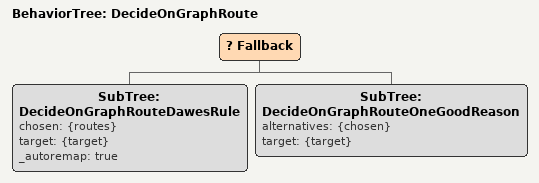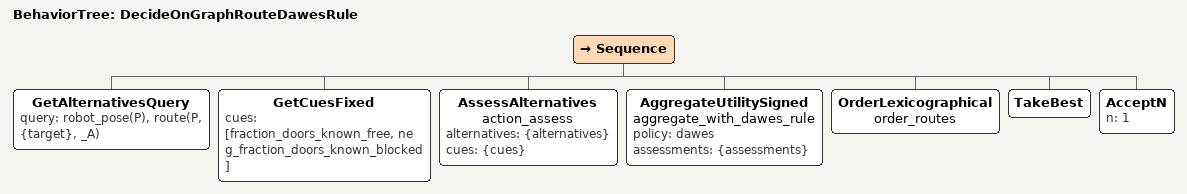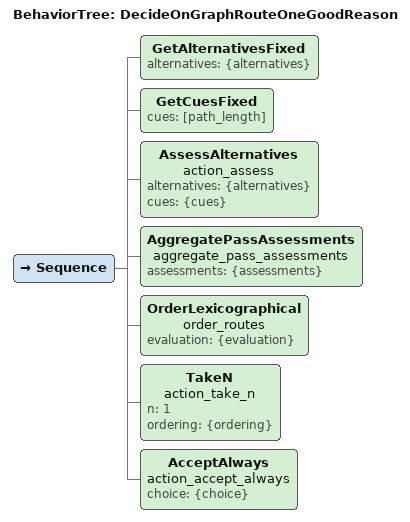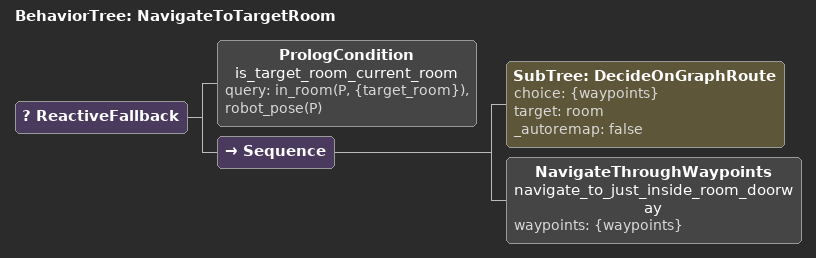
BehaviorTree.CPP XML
<?xml version="1.0" encoding="UTF-8"?>
<root BTCPP_format="4">
  <BehaviorTree ID="DecideOnGraphRoute">
    <Fallback>
      <SubTree ID="DecideOnGraphRouteDawesRule"
               chosen="{routes}"
               target="{target}"
               _autoremap="true"/>
      <SubTree ID="DecideOnGraphRouteOneGoodReason"
               alternatives="{chosen}"
               target="{target}"/>
    </Fallback>
  </BehaviorTree>

  <BehaviorTree ID="DecideOnGraphRouteDawesRule">
    <Sequence>
      <GetAlternativesQuery query="robot_pose(P), route(P, {target}, _A)"/>
      <GetCuesFixed cues="[fraction_doors_known_free, neg_fraction_doors_known_blocked]"/>
      <AssessAlternatives name="action_assess"
                          alternatives="{alternatives}"
                          cues="{cues}"/>
      <AggregateUtilitySigned name="aggregate_with_dawes_rule"
                              policy="dawes"
                              assessments="{assessments}"/>
      <OrderLexicographical name="order_routes"/>
      <TakeBest/>
      <AcceptN n="1"/>
    </Sequence>
  </BehaviorTree>

  <BehaviorTree ID="DecideOnGraphRouteOneGoodReason">
    <Sequence>
      <!-- Get alternatives from the input port -->
      <GetAlternativesFixed alternatives="{alternatives}"/>
      <GetCuesFixed cues="[path_length]"/>
      <AssessAlternatives name="action_assess" alternatives="{alternatives}" cues="{cues}"/>
      <AggregatePassAssessments name="aggregate_pass_assessments" assessments="{assessments}"/>
      <OrderLexicographical name="order_routes" evaluation="{evaluation}"/>
      <TakeN name="action_take_n" n="1" ordering="{ordering}"/>
      <!-- In a behavior tree, AcceptAlways can be omitted and keep the
           same behavior, as long as the typing is correct. -->
      <AcceptAlways name="action_accept_always" choice="{choice}"/>
    </Sequence>
  </BehaviorTree>

  <BehaviorTree ID="NavigateToTargetRoom">
    <ReactiveFallback>
      <PrologCondition name="is_target_room_current_room"
                       query="in_room(P, {target_room}), robot_pose(P)"/>
      <Sequence>
        <SubTree ID="DecideOnGraphRoute"
                 choice="{waypoints}"
                 target="room"
                 _autoremap="false"/>
        <!-- TODO: move last waypoint to in front of doorway-->
        <NavigateThroughWaypoints name="navigate_to_just_inside_room_doorway"
                                  waypoints="{waypoints}"/>
      </Sequence>
    </ReactiveFallback>
  </BehaviorTree>

</root>
